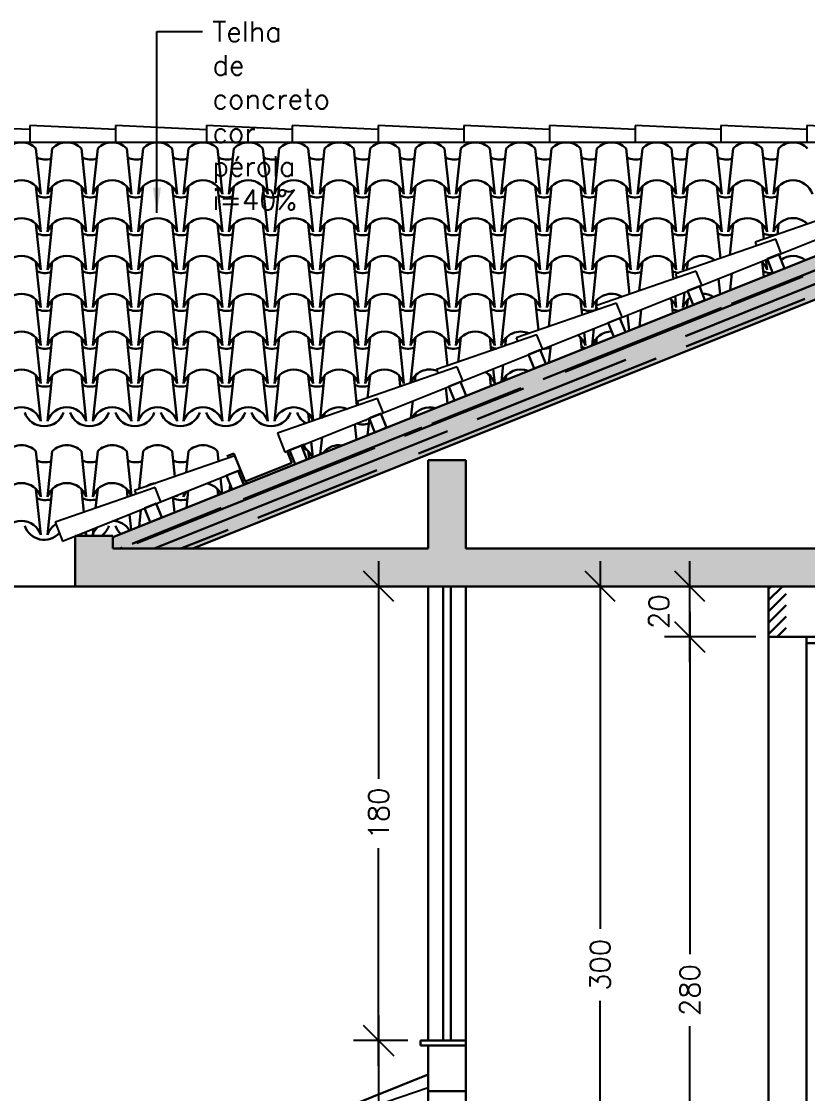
# Model space of a CAD drawing. Header units: millimetres. Extents: x -4228 to 27092, y -6721 to 984.
# Drawn here: x 6001.1 to 6312.9, y -6163 to -5738 of the extents above; entities that cross this region are included whole.
import ezdxf

# ---------------------------------------------------------------- set-up
doc = ezdxf.new("R2010")
doc.units = ezdxf.units.MM
doc.header["$LTSCALE"] = 50
doc.layers.get('0').update_dxf_attribs({"lineweight": 0})
for name, color, linetype in [('cobertura', 2, 'Continuous'), ('cota', 1, 'Continuous'), ('esquadrias', 3, 'Continuous'), ('estruturamatalica', 2, 'Continuous'), ('HACHURA', 2, 'Continuous'), ('hatch', 2, 'Continuous'), ('madeiramento', 2, 'Continuous'), ('PAREDES', 6, 'Continuous'), ('PAREDES3', 2, 'Continuous'), ('peitoril', 7, 'Continuous'), ('PENA24', 24, 'Continuous'), ('PENA_01', 3, 'Continuous'), ('QLEADER', 7, 'Continuous'), ('telhas', 3, 'Continuous')]:
    doc.layers.add(name, color=color, linetype=linetype)
doc.layers.add('MOBILIÁRIO', color=3, linetype='Continuous', lineweight=13)
doc.styles.add('ROMANS', font='romans.shx')
doc.dimstyles.new('1_50', dxfattribs={"dimscale": 0, "dimtxt": 8, "dimasz": 12, "dimexe": 10, "dimexo": 5, "dimgap": 4, "dimtad": 0, "dimdec": 0, "dimzin": 1, "dimdsep": 46, "dimtxsty": 'ROMANS', "dimblk": 'OBLIQUE', "dimcen": 10, "dimdle": 10, "dimclrd": 1, "dimclre": 1, "dimclrt": 7, "dimaunit": 1, "dimadec": 0, "dimazin": 0, "dimtm": 1e-09, "dimtfac": 1, "dimtdec": 0, "dimtmove": 2, "dimatfit": 3, "dimldrblk": 'OBLIQUE', "dimfxl": 1, "dimtolj": 1, "dimtzin": 0, "dimarcsym": 0})
doc.dimstyles.new('LEADER_50', dxfattribs={"dimscale": 0, "dimtxt": 8, "dimasz": 10, "dimexe": 10, "dimexo": 5, "dimgap": 4, "dimtad": 0, "dimdec": 0, "dimzin": 1, "dimdsep": 46, "dimtxsty": 'ROMANS', "dimcen": 10, "dimdle": 10, "dimclrd": 9, "dimclre": 9, "dimclrt": 7, "dimaunit": 1, "dimadec": 0, "dimazin": 0, "dimtm": 1e-09, "dimtfac": 1, "dimtdec": 0, "dimtmove": 2, "dimatfit": 3, "dimfxl": 1, "dimtolj": 1, "dimtzin": 0, "dimarcsym": 0})

# ---------------------------------------------------------------- blocks, each defined once
blk = doc.blocks.new('_OBLIQUE')
at = {"color": 0, "linetype": 'ByBlock'}
blk.add_line((-0.5, -0.5), (0.5, 0.5), dxfattribs=at)
blk = doc.blocks.new('*D8')
at = {"layer": 'cota', "color": 1, "linetype": 'Continuous', "lineweight": -2}
for p, q in [((6142.8, -6131.96), (6142.8, -6210.75)), ((6154.44, -6141.96), (6132.8, -6141.96)), ((6142.8, -6316.96), (6142.8, -6238.18)), ((6157.44, -6306.96), (6132.8, -6306.96))]:
    blk.add_line(p, q, dxfattribs=at)
at = {"layer": 'Defpoints', "color": 0, "linetype": 'Continuous', "lineweight": 30}
for p in [(6159.44, -6141.96), (6142.8, -6306.96), (6162.44, -6306.96)]:
    blk.add_point(p, dxfattribs=at)
at = {"layer": 'cota', "color": 1, "linetype": 'Continuous', "lineweight": -2, "xscale": 12, "yscale": 12, "zscale": 12}
for p, rotation in [((6142.8, -6141.96), 90), ((6142.8, -6306.96), 270)]:
    blk.add_blockref('_OBLIQUE', p, dxfattribs=dict(at, rotation=rotation))
at = {"layer": 'cota', "color": 7, "linetype": 'Continuous', "lineweight": 30, "insert": (6142.8, -6224.46), "char_height": 8, "attachment_point": 5, "rotation": 90, "style": 'ROMANS'}
blk.add_mtext('\\A1;165', dxfattribs=at)
blk = doc.blocks.new('*D9')
at = {"layer": 'cota', "color": 1, "linetype": 'Continuous', "lineweight": -2}
for p, q in [((6142.8, -5951.96), (6142.8, -6038.25)), ((6157.44, -5961.96), (6132.8, -5961.96)), ((6142.8, -6151.96), (6142.8, -6065.68)), ((6154.44, -6141.96), (6132.8, -6141.96))]:
    blk.add_line(p, q, dxfattribs=at)
at = {"layer": 'Defpoints', "color": 0, "linetype": 'Continuous', "lineweight": 30}
for p in [(6142.8, -5961.96), (6162.44, -5961.96), (6159.44, -6141.96)]:
    blk.add_point(p, dxfattribs=at)
at = {"layer": 'cota', "color": 1, "linetype": 'Continuous', "lineweight": -2, "xscale": 12, "yscale": 12, "zscale": 12}
for p, rotation in [((6142.8, -5961.96), 90), ((6142.8, -6141.96), 270)]:
    blk.add_blockref('_OBLIQUE', p, dxfattribs=dict(at, rotation=rotation))
at = {"layer": 'cota', "color": 7, "linetype": 'Continuous', "lineweight": 30, "insert": (6142.8, -6051.96), "char_height": 8, "attachment_point": 5, "rotation": 90, "style": 'ROMANS'}
blk.add_mtext('\\A1;180', dxfattribs=at)
blk = doc.blocks.new('*D11')
at = {"layer": 'cota', "color": 1, "linetype": 'Continuous', "lineweight": -2}
for p, q in [((6266.22, -5971.96), (6266.22, -6107.68)), ((6292.44, -5981.96), (6256.22, -5981.96)), ((6266.22, -6271.96), (6266.22, -6136.25)), ((6292.44, -6261.96), (6256.22, -6261.96))]:
    blk.add_line(p, q, dxfattribs=at)
at = {"layer": 'Defpoints', "color": 0, "linetype": 'Continuous', "lineweight": 30}
for p in [(6297.44, -5981.96), (6266.22, -6261.96), (6297.44, -6261.96)]:
    blk.add_point(p, dxfattribs=at)
at = {"layer": 'cota', "color": 1, "linetype": 'Continuous', "lineweight": -2, "xscale": 12, "yscale": 12, "zscale": 12}
for p, rotation in [((6266.22, -5981.96), 90), ((6266.22, -6261.96), 270)]:
    blk.add_blockref('_OBLIQUE', p, dxfattribs=dict(at, rotation=rotation))
at = {"layer": 'cota', "color": 7, "linetype": 'Continuous', "lineweight": 30, "insert": (6266.22, -6121.96), "char_height": 8, "attachment_point": 5, "rotation": 90, "style": 'ROMANS'}
blk.add_mtext('\\A1;280', dxfattribs=at)
blk = doc.blocks.new('*D12')
at = {"layer": 'cota', "color": 1, "linetype": 'Continuous', "lineweight": -2}
for p, q in [((6266.22, -5991.96), (6266.22, -5951.96)), ((6287.44, -5961.96), (6256.22, -5961.96)), ((6287.44, -5981.96), (6256.22, -5981.96))]:
    blk.add_line(p, q, dxfattribs=at)
at = {"layer": 'Defpoints', "color": 0, "linetype": 'Continuous', "lineweight": 30}
for p in [(6266.22, -5961.96), (6292.44, -5961.96), (6292.44, -5981.96)]:
    blk.add_point(p, dxfattribs=at)
at = {"layer": 'cota', "color": 1, "linetype": 'Continuous', "lineweight": -2, "xscale": 12, "yscale": 12, "zscale": 12}
for p, rotation in [((6266.22, -5961.96), 90), ((6266.22, -5981.96), 270)]:
    blk.add_blockref('_OBLIQUE', p, dxfattribs=dict(at, rotation=rotation))
at = {"layer": 'cota', "color": 7, "linetype": 'Continuous', "lineweight": 30, "insert": (6253.95, -5971.96), "char_height": 8, "attachment_point": 5, "rotation": 90, "style": 'ROMANS'}
blk.add_mtext('\\A1;20', dxfattribs=at)
blk = doc.blocks.new('*D13')
at = {"layer": 'cota', "color": 1, "linetype": 'Continuous', "lineweight": -2}
for p, q in [((6230.65, -5951.96), (6230.65, -6097.68)), ((6234.04, -5961.96), (6220.65, -5961.96)), ((6230.65, -6271.96), (6230.65, -6126.25)), ((6234.04, -6261.96), (6220.65, -6261.96))]:
    blk.add_line(p, q, dxfattribs=at)
at = {"layer": 'Defpoints', "color": 0, "linetype": 'Continuous', "lineweight": 30}
for p in [(6239.04, -5961.96), (6230.65, -6261.96), (6239.04, -6261.96)]:
    blk.add_point(p, dxfattribs=at)
at = {"layer": 'cota', "color": 1, "linetype": 'Continuous', "lineweight": -2, "xscale": 12, "yscale": 12, "zscale": 12}
for p, rotation in [((6230.65, -5961.96), 90), ((6230.65, -6261.96), 270)]:
    blk.add_blockref('_OBLIQUE', p, dxfattribs=dict(at, rotation=rotation))
at = {"layer": 'cota', "color": 7, "linetype": 'Continuous', "lineweight": 30, "insert": (6230.65, -6111.96), "char_height": 8, "attachment_point": 5, "rotation": 90, "style": 'ROMANS'}
blk.add_mtext('\\A1;300', dxfattribs=at)

msp = doc.modelspace()

# ---------------------------------------------------------------- hatches: boundary and pattern name
at = {"layer": 'HACHURA', "linetype": 'Continuous', "lineweight": 30}
h = msp.add_hatch(dxfattribs=at)
h.set_pattern_fill('AR-CONC', color=256, scale=0.2, style=0)
h.set_pattern_definition([(50, (5738.18, -492.775), (36.43693, -3.18782), [3.81, -41.91]), (355, (5738.18, -492.775), (-7.04857, 38.21133), [3.048, -33.528]), (100.451, (5741.217, -493.04), (29.3885, 35.02334), [3.238, -35.618]), (46.1842, (5738.18, -482.615), (54.2158, -8.40847), [5.715, -62.865]), (96.6356, (5742.7, -483.316), (47.48085, 49.4851), [4.857, -53.427]), (351.184, (5738.18, -482.615), (47.4809, 49.485), [4.572, -50.292]), (21, (5743.26, -485.155), (30.32298, -20.4531), [3.81, -41.91]), (326, (5743.26, -485.155), (12.3604, 36.8376), [3.048, -33.528]), (71.4514, (5745.787, -486.86), (42.6833, 16.38457), [3.238, -35.618]), (37.5, (5738.18, -492.775), (0.61772, 16.911008), [0, -33.1216, 0, -34.036, 0, -33.655]), (7.5, (5738.18, -492.775), (13.36393, 20.036115), [0, -19.4056, 0, -32.3596, 0, -12.827]), (327.5, (5726.852, -492.775), (27.11812, -1.14575), [0, -12.7, 0, -39.624, 0, -52.578]), (317.5, (5721.772, -492.775), (29.62584, 5.0853), [0, -16.51, 0, -26.3144, 0, -37.338])])
h.paths.add_polyline_path([(6917.44, -5961.96), (6917.44, -5941.96), (6902.44, -5941.96), (6902.44, -5946.96), (6297.44, -5946.96), (6177.44, -5946.96), (6177.44, -5911.96), (6162.44, -5911.96), (6162.44, -5946.96), (6037.44, -5946.96), (6037.44, -5941.96), (6022.44, -5941.96), (6022.44, -5961.96), (6512.44, -5961.96), (6512.44, -5991.96), (6527.44, -5991.96), (6527.44, -5961.96), (6842.44, -5961.96), (6842.44, -5991.96), (6857.44, -5991.96), (6857.44, -5961.96)])
at = {"layer": 'hatch', "linetype": 'Continuous', "lineweight": 30}
h = msp.add_hatch(dxfattribs=at)
h.set_pattern_fill('AR-SAND', color=256, scale=0.3, style=0)
h.set_pattern_definition([(37.5, (2415.487, -6269.661), (-0.48001, 14.682397), [0, -11.5824, 0, -12.954, 0, -12.3825]), (7.5, (2415.487, -6269.661), (13.4857, 21.50475), [0, -6.2484, 0, -10.4394, 0, -4.0005]), (327.5, (2406.115, -6269.661), (23.72977, 0.043116), [0, -3.81, 0, -13.716, 0, -17.907]), (317.5, (2406.115, -6269.661), (22.90669, 6.68788), [0, -1.905, 0, -8.9916, 0, -10.287])])
h.paths.add_polyline_path([(6469.94, -5769.42), (6469.94, -5786.66), (6870.71, -5946.96), (6902.44, -5946.96), (6902.44, -5942.42)])
h.paths.add_polyline_path([(6469.94, -5786.66), (6469.94, -5769.42), (6037.44, -5942.42), (6037.44, -5946.96), (6069.18, -5946.96)])
h = msp.add_hatch(dxfattribs=at)
h.set_pattern_fill('AR-RROOF', color=3, scale=0.5, style=0)
h.set_pattern_definition([(201.8014, (2309.487, -4339.716), (-21.224977, -22.16831), [190.5, -25.4, 63.5, -12.7]), (201.8014, (2296.163, -4351.885), (18.064814, -10.96624), [38.1, -4.191, 76.2, -9.525]), (201.8014, (2307.601, -4352.0975), (-58.156437, -32.427048), [101.6, -17.78, 50.8, -12.7])])
h.paths.add_polyline_path([(6469.94, -5786.66), (6469.94, -5769.42), (6037.44, -5942.42), (6037.44, -5946.96), (6069.18, -5946.96)])
at = {"layer": 'PENA_01', "linetype": 'Continuous', "lineweight": 30}
h = msp.add_hatch(dxfattribs=at)
h.set_pattern_fill('ANSI31', color=256, style=0)
h.set_pattern_definition([(45, (6392.8634, -6491.6718), (-2.245064, 2.245064), [])])
h.paths.add_polyline_path([(6304.44, -5961.96), (6297.44, -5961.96), (6297.44, -5981.96), (6304.44, -5981.96)])

# ---------------------------------------------------------------- linework, layer by layer
at = {"layer": 'cobertura', "color": 3, "linetype": 'Continuous', "lineweight": 30}
msp.add_line((6022.44, -5961.96), (5512.44, -5961.96), dxfattribs=at)
at = {"layer": 'esquadrias', "linetype": 'Continuous', "lineweight": 30}
for p, q in [((6162.44, -5961.96), (6162.44, -6141.96)), ((6177.44, -5961.96), (6177.44, -6141.96))]:
    msp.add_line(p, q, dxfattribs=at)
at = {"layer": 'esquadrias', "color": 2, "linetype": 'Continuous', "lineweight": 30}
for p, q in [((6168.44, -5961.96), (6168.44, -6141.96)), ((6171.44, -5961.96), (6171.44, -6141.96))]:
    msp.add_line(p, q, dxfattribs=at)
at = {"layer": 'estruturamatalica', "color": 4, "linetype": 'Continuous', "lineweight": 30}
for p, q in [((6106.58, -5908.31), (6113.08, -5905.71)), ((6113.08, -5905.71), (6113.82, -5907.56)), ((6085.41, -5909.24), (6082.62, -5910.35)), ((6085.41, -5909.24), (6089.86, -5920.38)), ((6106.58, -5908.31), (6108.43, -5912.95)), ((6108.43, -5912.95), (6089.86, -5920.38))]:
    msp.add_line(p, q, dxfattribs=at)
at = {"layer": 'madeiramento', "linetype": 'Continuous', "lineweight": 30}
for p, q in [((6469.94, -5769.42), (6037.44, -5942.42)), ((6469.94, -5786.66), (6069.18, -5946.96))]:
    msp.add_line(p, q, dxfattribs=at)
at = {"layer": 'madeiramento', "color": 2, "linetype": 'Continuous', "lineweight": 30}
for points in [[(6299.14, -5837.74), (6303.78, -5835.89), (6301.56, -5830.32), (6296.91, -5832.17)], [(6267.57, -5850.37), (6272.22, -5848.51), (6269.99, -5842.94), (6265.35, -5844.8)], [(6236.01, -5863), (6240.65, -5861.14), (6238.42, -5855.57), (6233.78, -5857.43)], [(6204.44, -5875.63), (6209.08, -5873.77), (6206.85, -5868.2), (6202.21, -5870.05)], [(6172.87, -5888.25), (6177.51, -5886.4), (6175.28, -5880.82), (6170.64, -5882.68)], [(6141.3, -5900.88), (6145.94, -5899.02), (6143.71, -5893.45), (6139.07, -5895.31)], [(6109.73, -5913.51), (6114.37, -5911.65), (6112.15, -5906.08), (6107.5, -5907.94)], [(6084.66, -5923.53), (6089.31, -5921.68), (6087.08, -5916.11), (6082.44, -5917.96)], [(6052.17, -5936.53), (6056.81, -5934.68), (6054.58, -5929.11), (6049.94, -5930.96)]]:
    msp.add_lwpolyline(points, close=True, dxfattribs=at)
at = {"layer": 'MOBILIÁRIO', "color": 2, "linetype": 'Continuous', "lineweight": 30}
for p, q in [((6312.44, -5981.96), (6372.44, -5981.96)), ((6372.44, -5984.46), (6312.44, -5984.46))]:
    msp.add_line(p, q, dxfattribs=at)
at = {"layer": 'PAREDES', "linetype": 'Continuous', "lineweight": 30}
for p, q in [((6162.44, -5911.96), (6177.44, -5911.96)), ((6162.44, -5946.96), (6162.44, -5911.96)), ((6177.44, -5946.96), (6177.44, -5911.96)), ((6022.44, -5961.96), (6022.44, -5941.96)), ((6022.44, -5941.96), (6037.44, -5941.96)), ((6037.44, -5946.96), (6037.44, -5941.96)), ((6037.44, -5946.96), (6162.44, -5946.96)), ((6177.44, -5946.96), (6297.44, -5946.96)), ((6297.44, -5946.96), (6902.44, -5946.96)), ((6022.44, -5961.96), (6512.44, -5961.96)), ((6297.44, -6261.96), (6297.44, -5981.96)), ((6297.44, -5981.96), (6312.44, -5981.96)), ((6312.44, -6261.96), (6312.44, -5981.96)), ((6162.44, -6306.96), (6162.44, -6143.96)), ((6162.44, -6143.96), (6177.44, -6143.96)), ((6177.44, -6261.96), (6177.44, -6143.96)), ((6162.44, -6161.96), (6177.44, -6161.96))]:
    msp.add_line(p, q, dxfattribs=at)
at = {"layer": 'PAREDES3', "color": 2, "linetype": 'Continuous', "lineweight": 30}
msp.add_line((6297.44, -5981.96), (6297.44, -5961.96), dxfattribs=at)
at = {"layer": 'PAREDES3', "color": 3, "linetype": 'Continuous', "lineweight": 30}
msp.add_line((6162.44, -6155.44), (5827.39, -6289.46), dxfattribs=at)
at = {"layer": 'peitoril', "color": 2, "linetype": 'Continuous', "lineweight": 30}
for p, q in [((6159.44, -6141.96), (6177.44, -6141.96)), ((6159.44, -6143.96), (6159.44, -6141.96)), ((6159.44, -6143.96), (6162.44, -6143.96)), ((6177.44, -6143.96), (6177.44, -6141.96))]:
    msp.add_line(p, q, dxfattribs=at)
at = {"layer": 'PENA24', "color": 3, "lineweight": 30}
for p, q in [((6006.9, -5788.35), (6008.84, -5806.46)), ((6013.38, -5788.35), (6011.44, -5806.46)), ((6024.9, -5788.35), (6026.84, -5806.46)), ((6031.38, -5788.35), (6029.44, -5806.46)), ((6042.9, -5788.35), (6044.84, -5806.46)), ((6049.38, -5788.35), (6047.44, -5806.46)), ((6060.9, -5788.35), (6062.84, -5806.46)), ((6067.38, -5788.35), (6065.44, -5806.46)), ((6078.9, -5788.35), (6080.84, -5806.46)), ((6085.38, -5788.35), (6083.44, -5806.46)), ((6096.9, -5788.35), (6098.84, -5806.46)), ((6103.38, -5788.35), (6101.44, -5806.46)), ((6114.9, -5788.35), (6116.84, -5806.46)), ((6121.38, -5788.35), (6119.44, -5806.46)), ((6132.9, -5788.35), (6134.84, -5806.46)), ((6139.38, -5788.35), (6137.44, -5806.46)), ((6150.9, -5788.35), (6152.84, -5806.46)), ((6157.38, -5788.35), (6155.44, -5806.46)), ((6168.9, -5788.35), (6170.84, -5806.46)), ((6175.38, -5788.35), (6173.44, -5806.46)), ((6186.9, -5788.35), (6188.84, -5806.46)), ((6193.38, -5788.35), (6191.44, -5806.46)), ((6204.9, -5788.35), (6206.84, -5806.46)), ((6211.38, -5788.35), (6209.44, -5806.46)), ((6222.9, -5788.35), (6224.84, -5806.46)), ((6229.38, -5788.35), (6227.44, -5806.46)), ((6240.9, -5788.35), (6242.84, -5806.46)), ((6247.38, -5788.35), (6245.44, -5806.46)), ((6258.9, -5788.35), (6260.84, -5806.46)), ((6265.38, -5788.35), (6263.44, -5806.46)), ((6276.9, -5788.35), (6278.84, -5806.46)), ((6283.38, -5788.35), (6281.44, -5806.46)), ((6294.9, -5788.35), (6296.84, -5806.46)), ((6301.38, -5788.35), (6299.44, -5806.46)), ((6006.9, -5803.35), (6008.84, -5821.46)), ((6013.38, -5803.35), (6011.44, -5821.46)), ((6024.9, -5803.35), (6026.84, -5821.46)), ((6031.38, -5803.35), (6029.44, -5821.46)), ((6042.9, -5803.35), (6044.84, -5821.46)), ((6049.38, -5803.35), (6047.44, -5821.46)), ((6060.9, -5803.35), (6062.84, -5821.46)), ((6067.38, -5803.35), (6065.44, -5821.46)), ((6078.9, -5803.35), (6080.84, -5821.46)), ((6085.38, -5803.35), (6083.44, -5821.46)), ((6096.9, -5803.35), (6098.84, -5821.46)), ((6103.38, -5803.35), (6101.44, -5821.46)), ((6114.9, -5803.35), (6116.84, -5821.46)), ((6121.38, -5803.35), (6119.44, -5821.46)), ((6132.9, -5803.35), (6134.84, -5821.46)), ((6139.38, -5803.35), (6137.44, -5821.46)), ((6150.9, -5803.35), (6152.84, -5821.46)), ((6157.38, -5803.35), (6155.44, -5821.46)), ((6168.9, -5803.35), (6170.84, -5821.46)), ((6175.38, -5803.35), (6173.44, -5821.46)), ((6186.9, -5803.35), (6188.84, -5821.46)), ((6193.38, -5803.35), (6191.44, -5821.46)), ((6204.9, -5803.35), (6206.84, -5821.46)), ((6211.38, -5803.35), (6209.44, -5821.46)), ((6222.9, -5803.35), (6224.84, -5821.46)), ((6229.38, -5803.35), (6227.44, -5821.46)), ((6240.9, -5803.35), (6242.84, -5821.46)), ((6247.38, -5803.35), (6245.44, -5821.46)), ((6258.9, -5803.35), (6260.84, -5821.46)), ((6265.38, -5803.35), (6263.44, -5821.46)), ((6276.9, -5803.35), (6278.84, -5821.46)), ((6283.38, -5803.35), (6281.44, -5821.46)), ((6294.9, -5803.35), (6296.84, -5821.46)), ((6301.38, -5803.35), (6299.44, -5821.46)), ((6006.9, -5818.35), (6008.84, -5836.46)), ((6013.38, -5818.35), (6011.44, -5836.46)), ((6024.9, -5818.35), (6026.84, -5836.46)), ((6031.38, -5818.35), (6029.44, -5836.46)), ((6042.9, -5818.35), (6044.84, -5836.46)), ((6049.38, -5818.35), (6047.44, -5836.46)), ((6060.9, -5818.35), (6062.84, -5836.46)), ((6067.38, -5818.35), (6065.44, -5836.46)), ((6078.9, -5818.35), (6080.84, -5836.46)), ((6085.38, -5818.35), (6083.44, -5836.46)), ((6096.9, -5818.35), (6098.84, -5836.46)), ((6103.38, -5818.35), (6101.44, -5836.46)), ((6114.9, -5818.35), (6116.84, -5836.46)), ((6121.38, -5818.35), (6119.44, -5836.46)), ((6132.9, -5818.35), (6134.84, -5836.46)), ((6139.38, -5818.35), (6137.44, -5836.46)), ((6150.9, -5818.35), (6152.84, -5836.46)), ((6157.38, -5818.35), (6155.44, -5836.46)), ((6168.9, -5818.35), (6170.84, -5836.46)), ((6175.38, -5818.35), (6173.44, -5836.46)), ((6186.9, -5818.35), (6188.84, -5836.46)), ((6193.38, -5818.35), (6191.44, -5836.46)), ((6204.9, -5818.35), (6206.84, -5836.46)), ((6211.38, -5818.35), (6209.44, -5836.46)), ((6222.9, -5818.35), (6224.84, -5836.46)), ((6229.38, -5818.35), (6227.44, -5836.46)), ((6240.9, -5818.35), (6242.84, -5836.46)), ((6247.38, -5818.35), (6245.44, -5836.46)), ((6258.9, -5818.35), (6260.84, -5836.46)), ((6265.38, -5818.35), (6263.44, -5836.46)), ((6276.9, -5818.35), (6278.36, -5831.95)), ((6283.38, -5818.35), (6282.06, -5830.66)), ((6294.9, -5818.35), (6295.54, -5824.29)), ((6301.38, -5818.35), (6300.94, -5822.42)), ((6006.9, -5833.35), (6008.84, -5851.46)), ((6013.38, -5833.35), (6011.44, -5851.46)), ((6024.9, -5833.35), (6026.84, -5851.46)), ((6031.38, -5833.35), (6029.44, -5851.46)), ((6042.9, -5833.35), (6044.84, -5851.46)), ((6049.38, -5833.35), (6047.44, -5851.46)), ((6060.9, -5833.35), (6062.84, -5851.46)), ((6067.38, -5833.35), (6065.44, -5851.46)), ((6078.9, -5833.35), (6080.84, -5851.46)), ((6085.38, -5833.35), (6083.44, -5851.46)), ((6096.9, -5833.35), (6098.84, -5851.46)), ((6103.38, -5833.35), (6101.44, -5851.46)), ((6114.9, -5833.35), (6116.84, -5851.46)), ((6121.38, -5833.35), (6119.44, -5851.46)), ((6132.9, -5833.35), (6134.84, -5851.46)), ((6139.38, -5833.35), (6137.44, -5851.46)), ((6150.9, -5833.35), (6152.84, -5851.46)), ((6157.38, -5833.35), (6155.44, -5851.46)), ((6168.9, -5833.35), (6170.84, -5851.46)), ((6175.38, -5833.35), (6173.44, -5851.46)), ((6186.9, -5833.35), (6188.84, -5851.46)), ((6193.38, -5833.35), (6191.44, -5851.46)), ((6204.9, -5833.35), (6206.84, -5851.46)), ((6211.38, -5833.35), (6209.44, -5851.46)), ((6222.9, -5833.35), (6224.84, -5851.46)), ((6229.38, -5833.35), (6227.44, -5851.46)), ((6240.9, -5833.35), (6242.27, -5846.13)), ((6247.38, -5833.35), (6246.16, -5844.79)), ((6258.9, -5833.35), (6259.58, -5839.69)), ((6265.38, -5833.35), (6265.04, -5836.55)), ((6294.9, -5833.35), (6295.53, -5839.19)), ((6296.4, -5832.38), (6296.84, -5836.46)), ((6282.91, -5837.78), (6282.18, -5844.53)), ((6277.6, -5839.9), (6278.27, -5846.09)), ((6260.34, -5846.8), (6260.84, -5851.46)), ((6264.1, -5845.3), (6263.44, -5851.46)), ((6006.9, -5848.35), (6008.84, -5866.46)), ((6013.38, -5848.35), (6011.44, -5866.46)), ((6024.9, -5848.35), (6026.84, -5866.46)), ((6031.38, -5848.35), (6029.44, -5866.46)), ((6042.9, -5848.35), (6044.84, -5866.46)), ((6049.38, -5848.35), (6047.44, -5866.46)), ((6060.9, -5848.35), (6062.84, -5866.46)), ((6067.38, -5848.35), (6065.44, -5866.46)), ((6078.9, -5848.35), (6080.84, -5866.46)), ((6085.38, -5848.35), (6083.44, -5866.46)), ((6096.9, -5848.35), (6098.84, -5866.46)), ((6103.38, -5848.35), (6101.44, -5866.46)), ((6114.9, -5848.35), (6116.84, -5866.46)), ((6121.38, -5848.35), (6119.44, -5866.46)), ((6132.9, -5848.35), (6134.84, -5866.46)), ((6139.38, -5848.35), (6137.44, -5866.46)), ((6150.9, -5848.35), (6152.84, -5866.46)), ((6157.38, -5848.35), (6155.44, -5866.46)), ((6168.9, -5848.35), (6170.84, -5866.46)), ((6175.38, -5848.35), (6173.44, -5866.46)), ((6186.9, -5848.35), (6188.84, -5866.46)), ((6193.38, -5848.35), (6191.44, -5866.46)), ((6204.9, -5848.35), (6206.19, -5860.32)), ((6211.38, -5848.35), (6210.25, -5858.92)), ((6222.9, -5848.35), (6223.54, -5854.32)), ((6229.09, -5851.09), (6228.94, -5852.46)), ((6229.38, -5848.35), (6229.13, -5850.68)), ((6258.9, -5848.35), (6259.47, -5853.61)), ((6265.38, -5848.35), (6265.06, -5851.38)), ((6241.54, -5854.32), (6242.21, -5860.52)), ((6246.97, -5852.15), (6246.25, -5858.9)), ((6228.17, -5859.67), (6227.44, -5866.46)), ((6006.9, -5863.35), (6008.84, -5881.46)), ((6013.38, -5863.35), (6011.44, -5881.46)), ((6024.9, -5863.35), (6026.84, -5881.46)), ((6031.38, -5863.35), (6029.44, -5881.46)), ((6042.9, -5863.35), (6044.84, -5881.46)), ((6049.38, -5863.35), (6047.44, -5881.46)), ((6060.9, -5863.35), (6062.84, -5881.46)), ((6067.38, -5863.35), (6065.44, -5881.46)), ((6078.9, -5863.35), (6080.84, -5881.46)), ((6085.38, -5863.35), (6083.44, -5881.46)), ((6096.9, -5863.35), (6098.84, -5881.46)), ((6103.38, -5863.35), (6101.44, -5881.46)), ((6114.9, -5863.35), (6116.84, -5881.46)), ((6121.38, -5863.35), (6119.44, -5881.46)), ((6132.9, -5863.35), (6134.84, -5881.46)), ((6139.38, -5863.35), (6137.44, -5881.46)), ((6150.9, -5863.35), (6152.84, -5881.46)), ((6157.38, -5863.35), (6155.46, -5881.29)), ((6168.9, -5863.35), (6170.1, -5874.51)), ((6175.38, -5863.35), (6174.34, -5873.05)), ((6186.9, -5863.35), (6187.46, -5868.51)), ((6193.38, -5863.35), (6193.03, -5866.58)), ((6222.9, -5863.35), (6223.41, -5868.04)), ((6224.28, -5861.23), (6224.84, -5866.46)), ((6229.38, -5863.35), (6229.12, -5865.75)), ((6211.04, -5866.52), (6210.32, -5873.27)), ((6188.22, -5875.65), (6188.84, -5881.46)), ((6192.24, -5874.04), (6191.51, -5880.79)), ((6006.9, -5878.35), (6008.84, -5896.46)), ((6013.38, -5878.35), (6011.44, -5896.46)), ((6024.9, -5878.35), (6026.84, -5896.46)), ((6031.38, -5878.35), (6029.44, -5896.46)), ((6042.9, -5878.35), (6044.84, -5896.46)), ((6049.38, -5878.35), (6047.44, -5896.46)), ((6060.9, -5878.35), (6062.84, -5896.46)), ((6067.38, -5878.35), (6065.44, -5896.46)), ((6078.9, -5878.35), (6080.84, -5896.46)), ((6085.38, -5878.35), (6083.44, -5896.46)), ((6096.9, -5878.35), (6098.84, -5896.46)), ((6103.38, -5878.35), (6101.44, -5896.46)), ((6114.9, -5878.35), (6116.78, -5895.91)), ((6121.38, -5878.35), (6119.55, -5895.41)), ((6132.9, -5878.35), (6134.19, -5890.35)), ((6139.38, -5878.35), (6138.44, -5887.17)), ((6150.9, -5878.35), (6151.37, -5882.7)), ((6157.38, -5878.35), (6157.13, -5880.71)), ((6186.9, -5878.35), (6187.34, -5882.46)), ((6193.38, -5878.35), (6193.19, -5880.12)), ((6169.42, -5883.17), (6170.08, -5889.37)), ((6156.3, -5888.42), (6155.58, -5895.17)), ((6114.9, -5893.35), (6115.28, -5896.89)), ((6114.9, -5893.35), (6115.28, -5896.89)), ((6121.38, -5893.35), (6121.22, -5894.84)), ((6157.38, -5893.35), (6157.26, -5894.5)), ((6133.36, -5897.59), (6134.02, -5903.79)), ((6137.5, -5895.94), (6137.44, -5896.46)), ((6139.17, -5895.27), (6138.45, -5902.02)), ((6152.82, -5896.27), (6152.84, -5896.46)), ((6116.1, -5904.5), (6116.76, -5910.7)), ((6116.1, -5904.5), (6116.76, -5910.7)), ((6120.37, -5902.79), (6119.65, -5909.54)), ((6006.9, -5908.35), (6008.84, -5926.46)), ((6013.38, -5908.35), (6011.44, -5926.46)), ((6024.9, -5908.35), (6026.84, -5926.46)), ((6031.38, -5908.35), (6029.44, -5926.46)), ((6042.9, -5908.35), (6044.8, -5926.05)), ((6049.38, -5908.35), (6047.78, -5923.3)), ((6060.9, -5908.35), (6061.98, -5918.39)), ((6067.38, -5908.35), (6066.47, -5916.84)), ((6078.9, -5908.35), (6079.34, -5912.39)), ((6114.9, -5908.35), (6115.22, -5911.31)), ((6114.9, -5908.35), (6115.22, -5911.31)), ((6080.04, -5918.92), (6080.7, -5925.12)), ((6006.9, -5923.35), (6008.84, -5941.46)), ((6013.38, -5923.35), (6011.44, -5941.46)), ((6024.9, -5923.35), (6025.89, -5932.58)), ((6031.38, -5923.35), (6030.56, -5930.97)), ((6042.9, -5923.35), (6043.25, -5926.58)), ((6078.9, -5923.35), (6079.16, -5925.74)), ((6083.95, -5921.74), (6083.71, -5923.91)), ((6061.24, -5926.44), (6061.9, -5932.64)), ((6062.77, -5925.83), (6062.84, -5926.46)), ((6065.63, -5924.69), (6065.44, -5926.46)), ((6067.31, -5924.01), (6066.59, -5930.77)), ((6048.5, -5931.54), (6047.78, -5938.29)), ((6043.97, -5933.35), (6044.64, -5939.55)), ((6026.71, -5940.25), (6026.84, -5941.46)), ((6029.7, -5939.06), (6029.44, -5941.46))]:
    msp.add_line(p, q, dxfattribs=at)
for centre, radius, start, end in [((6001.14, -5794.1), 8.14, 44.9328, 135.0672), ((6019.14, -5794.1), 8.14, 44.9328, 135.0672), ((6037.14, -5794.1), 8.14, 44.9328, 135.0672), ((6055.14, -5794.1), 8.14, 44.9328, 135.0672), ((6073.14, -5794.1), 8.14, 44.9328, 135.0672), ((6091.14, -5794.1), 8.14, 44.9328, 135.0672), ((6109.14, -5794.1), 8.14, 44.9328, 135.0672), ((6127.14, -5794.1), 8.14, 44.9328, 135.0672), ((6145.14, -5794.1), 8.14, 44.9328, 135.0672), ((6163.14, -5794.1), 8.14, 44.9328, 135.0672), ((6181.14, -5794.1), 8.14, 44.9328, 135.0672), ((6199.14, -5794.1), 8.14, 44.9328, 135.0672), ((6217.14, -5794.1), 8.14, 44.9328, 135.0672), ((6235.14, -5794.1), 8.14, 44.9328, 135.0672), ((6253.14, -5794.1), 8.14, 44.9328, 135.0672), ((6271.14, -5794.1), 8.14, 44.9328, 135.0672), ((6289.14, -5794.1), 8.14, 44.9328, 135.0672), ((6307.14, -5794.1), 8.14, 44.9328, 135.0672), ((6010.57, -5785.32), 7.44, 243.9234, 288.6886), ((6028.57, -5785.32), 7.44, 243.9234, 288.6886), ((6046.57, -5785.32), 7.44, 243.9234, 288.6886), ((6064.57, -5785.32), 7.44, 243.9234, 288.6886), ((6082.57, -5785.32), 7.44, 243.9234, 288.6886), ((6100.57, -5785.32), 7.44, 243.9234, 288.6886), ((6118.57, -5785.32), 7.44, 243.9234, 288.6886), ((6136.57, -5785.32), 7.44, 243.9234, 288.6886), ((6154.57, -5785.32), 7.44, 243.9234, 288.6886), ((6172.57, -5785.32), 7.44, 243.9234, 288.6886), ((6190.57, -5785.32), 7.44, 243.9234, 288.6886), ((6208.57, -5785.32), 7.44, 243.9234, 288.6886), ((6226.57, -5785.32), 7.44, 243.9234, 288.6886), ((6244.57, -5785.32), 7.44, 243.9234, 288.6886), ((6262.57, -5785.32), 7.44, 243.9234, 288.6886), ((6280.57, -5785.32), 7.44, 243.9234, 288.6886), ((6298.57, -5785.32), 7.44, 243.9234, 288.6886), ((6001.14, -5809.1), 8.14, 18.9246, 161.0754), ((6019.14, -5809.1), 8.14, 18.9246, 161.0754), ((6037.14, -5809.1), 8.14, 18.9246, 161.0754), ((6055.14, -5809.1), 8.14, 18.9246, 161.0754), ((6073.14, -5809.1), 8.14, 18.9246, 161.0754), ((6091.14, -5809.1), 8.14, 18.9246, 161.0754), ((6109.14, -5809.1), 8.14, 18.9246, 161.0754), ((6127.14, -5809.1), 8.14, 18.9246, 161.0754), ((6145.14, -5809.1), 8.14, 18.9246, 161.0754), ((6163.14, -5809.1), 8.14, 18.9246, 161.0754), ((6181.14, -5809.1), 8.14, 18.9246, 161.0754), ((6199.14, -5809.1), 8.14, 18.9246, 161.0754), ((6217.14, -5809.1), 8.14, 18.9246, 161.0754), ((6235.14, -5809.1), 8.14, 18.9246, 161.0754), ((6253.14, -5809.1), 8.14, 18.9246, 161.0754), ((6271.14, -5809.1), 8.14, 18.9246, 161.0754), ((6289.14, -5809.1), 8.14, 18.9246, 161.0754), ((6307.14, -5809.1), 8.14, 18.9246, 161.0754), ((6010.57, -5800.32), 7.44, 243.9234, 288.6886), ((6010.57, -5800.32), 7.44, 243.9234, 288.6886), ((6028.57, -5800.32), 7.44, 243.9234, 288.6886), ((6028.57, -5800.32), 7.44, 243.9234, 288.6886), ((6046.57, -5800.32), 7.44, 243.9234, 288.6886), ((6046.57, -5800.32), 7.44, 243.9234, 288.6886), ((6064.57, -5800.32), 7.44, 243.9234, 288.6886), ((6064.57, -5800.32), 7.44, 243.9234, 288.6886), ((6082.57, -5800.32), 7.44, 243.9234, 288.6886), ((6082.57, -5800.32), 7.44, 243.9234, 288.6886), ((6100.57, -5800.32), 7.44, 243.9234, 288.6886), ((6100.57, -5800.32), 7.44, 243.9234, 288.6886), ((6118.57, -5800.32), 7.44, 243.9234, 288.6886), ((6136.57, -5800.32), 7.44, 243.9234, 288.6886), ((6154.57, -5800.32), 7.44, 243.9234, 288.6886), ((6172.57, -5800.32), 7.44, 243.9234, 288.6886), ((6190.57, -5800.32), 7.44, 243.9234, 288.6886), ((6208.57, -5800.32), 7.44, 243.9234, 288.6886), ((6226.57, -5800.32), 7.44, 243.9234, 288.6886), ((6244.57, -5800.32), 7.44, 243.9234, 288.6886), ((6262.57, -5800.32), 7.44, 243.9234, 288.6886), ((6280.57, -5800.32), 7.44, 243.9234, 288.6886), ((6298.57, -5800.32), 7.44, 243.9234, 288.6886), ((6001.14, -5824.1), 8.14, 18.9246, 161.0754), ((6019.14, -5824.1), 8.14, 18.9246, 161.0754), ((6037.14, -5824.1), 8.14, 18.9246, 161.0754), ((6055.14, -5824.1), 8.14, 18.9246, 161.0754), ((6073.14, -5824.1), 8.14, 18.9246, 161.0754), ((6091.14, -5824.1), 8.14, 18.9246, 161.0754), ((6109.14, -5824.1), 8.14, 18.9246, 161.0754), ((6127.14, -5824.1), 8.14, 18.9246, 161.0754), ((6145.14, -5824.1), 8.14, 18.9246, 161.0754), ((6163.14, -5824.1), 8.14, 18.9246, 161.0754), ((6181.14, -5824.1), 8.14, 18.9246, 161.0754), ((6199.14, -5824.1), 8.14, 18.9246, 161.0754), ((6217.14, -5824.1), 8.14, 18.9246, 161.0754), ((6235.14, -5824.1), 8.14, 18.9246, 161.0754), ((6253.14, -5824.1), 8.14, 18.9246, 161.0754), ((6271.14, -5824.1), 8.14, 18.9246, 161.0754), ((6289.14, -5824.1), 8.14, 18.9246, 161.0754), ((6307.14, -5824.1), 8.14, 45.4046, 161.0754), ((6010.57, -5815.32), 7.44, 243.9234, 288.6886), ((6010.57, -5815.32), 7.44, 243.9234, 288.6886), ((6028.57, -5815.32), 7.44, 243.9234, 288.6886), ((6028.57, -5815.32), 7.44, 243.9234, 288.6886), ((6046.57, -5815.32), 7.44, 243.9234, 288.6886), ((6046.57, -5815.32), 7.44, 243.9234, 288.6886), ((6064.57, -5815.32), 7.44, 243.9234, 288.6886), ((6064.57, -5815.32), 7.44, 243.9234, 288.6886), ((6082.57, -5815.32), 7.44, 243.9234, 288.6886), ((6082.57, -5815.32), 7.44, 243.9234, 288.6886), ((6100.57, -5815.32), 7.44, 243.9234, 288.6886), ((6100.57, -5815.32), 7.44, 243.9234, 288.6886), ((6118.57, -5815.32), 7.44, 243.9234, 288.6886), ((6136.57, -5815.32), 7.44, 243.9234, 288.6886), ((6154.57, -5815.32), 7.44, 243.9234, 288.6886), ((6172.57, -5815.32), 7.44, 243.9234, 288.6886), ((6190.57, -5815.32), 7.44, 243.9234, 288.6886), ((6208.57, -5815.32), 7.44, 243.9234, 288.6886), ((6226.57, -5815.32), 7.44, 243.9234, 288.6886), ((6244.57, -5815.32), 7.44, 243.9234, 288.6886), ((6262.57, -5815.32), 7.44, 243.9234, 288.6886), ((6280.57, -5815.32), 7.44, 243.9234, 288.6886), ((6298.57, -5815.32), 7.44, 243.9234, 286.6169), ((6001.14, -5839.1), 8.14, 18.9246, 161.0754), ((6019.14, -5839.1), 8.14, 18.9246, 161.0754), ((6037.14, -5839.1), 8.14, 18.9246, 161.0754), ((6055.14, -5839.1), 8.14, 18.9246, 161.0754), ((6073.14, -5839.1), 8.14, 18.9246, 161.0754), ((6091.14, -5839.1), 8.14, 18.9246, 161.0754), ((6109.14, -5839.1), 8.14, 18.9246, 161.0754), ((6127.14, -5839.1), 8.14, 18.9246, 161.0754), ((6145.14, -5839.1), 8.14, 18.9246, 161.0754), ((6163.14, -5839.1), 8.14, 18.9246, 161.0754), ((6181.14, -5839.1), 8.14, 18.9246, 161.0754), ((6199.14, -5839.1), 8.14, 18.9246, 161.0754), ((6217.14, -5839.1), 8.14, 18.9246, 161.0754), ((6235.14, -5839.1), 8.14, 18.9246, 161.0754), ((6253.14, -5839.1), 8.14, 18.9246, 161.0754), ((6271.14, -5839.1), 8.14, 51.8327, 161.0754), ((6289.14, -5839.1), 8.14, 18.9246, 47.6327), ((6307.14, -5839.1), 8.14, 53.1255, 125.4714), ((6010.57, -5830.32), 7.44, 243.9234, 288.6886), ((6010.57, -5830.32), 7.44, 243.9234, 288.6886), ((6028.57, -5830.32), 7.44, 243.9234, 288.6886), ((6028.57, -5830.32), 7.44, 243.9234, 288.6886), ((6046.57, -5830.32), 7.44, 243.9234, 288.6886), ((6046.57, -5830.32), 7.44, 243.9234, 288.6886), ((6064.57, -5830.32), 7.44, 243.9234, 288.6886), ((6064.57, -5830.32), 7.44, 243.9234, 288.6886), ((6082.57, -5830.32), 7.44, 243.9234, 288.6886), ((6082.57, -5830.32), 7.44, 243.9234, 288.6886), ((6100.57, -5830.32), 7.44, 243.9234, 288.6886), ((6100.57, -5830.32), 7.44, 243.9234, 288.6886), ((6118.57, -5830.32), 7.44, 243.9234, 288.6886), ((6136.57, -5830.32), 7.44, 243.9234, 288.6886), ((6154.57, -5830.32), 7.44, 243.9234, 288.6886), ((6172.57, -5830.32), 7.44, 243.9234, 288.6886), ((6190.57, -5830.32), 7.44, 243.9234, 288.6886), ((6208.57, -5830.32), 7.44, 243.9234, 288.6886), ((6226.57, -5830.32), 7.44, 243.9234, 288.6886), ((6244.57, -5830.32), 7.44, 243.9234, 288.6886), ((6262.57, -5830.32), 7.44, 243.9234, 263.2376), ((6298.57, -5830.32), 7.44, 243.9234, 274.552), ((6001.14, -5854.1), 8.14, 18.9246, 161.0754), ((6019.14, -5854.1), 8.14, 18.9246, 161.0754), ((6037.14, -5854.1), 8.14, 18.9246, 161.0754), ((6055.14, -5854.1), 8.14, 18.9246, 161.0754), ((6073.14, -5854.1), 8.14, 18.9246, 161.0754), ((6091.14, -5854.1), 8.14, 18.9246, 161.0754), ((6109.14, -5854.1), 8.14, 18.9246, 161.0754), ((6127.14, -5854.1), 8.14, 18.9246, 161.0754), ((6145.14, -5854.1), 8.14, 18.9246, 161.0754), ((6163.14, -5854.1), 8.14, 18.9246, 161.0754), ((6181.14, -5854.1), 8.14, 18.9246, 161.0754), ((6199.14, -5854.1), 8.14, 18.9246, 161.0754), ((6217.14, -5854.1), 8.14, 18.9246, 161.0754), ((6235.14, -5854.1), 8.14, 58.7657, 161.0754), ((6271.14, -5854.1), 8.14, 57.8391, 89.6267), ((6253.14, -5854.1), 8.14, 18.9246, 52.0771), ((6271.14, -5854.1), 8.14, 125.5003, 161.0754), ((6010.57, -5845.32), 7.44, 243.9234, 288.6886), ((6010.57, -5845.32), 7.44, 243.9234, 288.6886), ((6028.57, -5845.32), 7.44, 243.9234, 288.6886), ((6028.57, -5845.32), 7.44, 243.9234, 288.6886), ((6046.57, -5845.32), 7.44, 243.9234, 288.6886), ((6046.57, -5845.32), 7.44, 243.9234, 288.6886), ((6064.57, -5845.32), 7.44, 243.9234, 288.6886), ((6064.57, -5845.32), 7.44, 243.9234, 288.6886), ((6082.57, -5845.32), 7.44, 243.9234, 288.6886), ((6082.57, -5845.32), 7.44, 243.9234, 288.6886), ((6100.57, -5845.32), 7.44, 243.9234, 288.6886), ((6100.57, -5845.32), 7.44, 243.9234, 288.6886), ((6118.57, -5845.32), 7.44, 243.9234, 288.6886), ((6136.57, -5845.32), 7.44, 243.9234, 288.6886), ((6154.57, -5845.32), 7.44, 243.9234, 288.6886), ((6172.57, -5845.32), 7.44, 243.9234, 288.6886), ((6190.57, -5845.32), 7.44, 243.9234, 288.6886), ((6208.57, -5845.32), 7.44, 243.9234, 288.6886), ((6226.57, -5845.32), 7.44, 243.9234, 288.6886), ((6262.57, -5845.32), 7.44, 243.9234, 263.4613), ((6001.14, -5869.1), 8.14, 18.9246, 161.0754), ((6019.14, -5869.1), 8.14, 18.9246, 161.0754), ((6037.14, -5869.1), 8.14, 18.9246, 161.0754), ((6055.14, -5869.1), 8.14, 18.9246, 161.0754), ((6073.14, -5869.1), 8.14, 18.9246, 161.0754), ((6091.14, -5869.1), 8.14, 18.9246, 161.0754), ((6109.14, -5869.1), 8.14, 18.9246, 161.0754), ((6127.14, -5869.1), 8.14, 18.9246, 161.0754), ((6145.14, -5869.1), 8.14, 18.9246, 161.0754), ((6163.14, -5869.1), 8.14, 18.9246, 161.0754), ((6181.14, -5869.1), 8.14, 18.9246, 161.0754), ((6199.14, -5869.1), 8.14, 66.4834, 161.0754), ((6217.14, -5869.1), 8.14, 18.9246, 56.733), ((6235.14, -5869.1), 8.14, 89.6569, 161.0754), ((6010.57, -5860.32), 7.44, 243.9234, 288.6886), ((6010.57, -5860.32), 7.44, 243.9234, 288.6886), ((6028.57, -5860.32), 7.44, 243.9234, 288.6886), ((6028.57, -5860.32), 7.44, 243.9234, 288.6886), ((6046.57, -5860.32), 7.44, 243.9234, 288.6886), ((6046.57, -5860.32), 7.44, 243.9234, 288.6886), ((6064.57, -5860.32), 7.44, 243.9234, 288.6886), ((6064.57, -5860.32), 7.44, 243.9234, 288.6886), ((6082.57, -5860.32), 7.44, 243.9234, 288.6886), ((6082.57, -5860.32), 7.44, 243.9234, 288.6886), ((6100.57, -5860.32), 7.44, 243.9234, 288.6886), ((6100.57, -5860.32), 7.44, 243.9234, 288.6886), ((6118.57, -5860.32), 7.44, 243.9234, 288.6886), ((6136.57, -5860.32), 7.44, 243.9234, 288.6886), ((6154.57, -5860.32), 7.44, 243.9234, 288.6886), ((6172.57, -5860.32), 7.44, 243.9234, 288.6886), ((6190.57, -5860.32), 7.44, 243.9234, 263.7554), ((6208.57, -5860.32), 7.44, 265.6124, 288.6886), ((6226.57, -5860.32), 7.44, 243.9234, 255.4376), ((6001.14, -5884.1), 8.14, 18.9246, 161.0754), ((6019.14, -5884.1), 8.14, 18.9246, 161.0754), ((6037.14, -5884.1), 8.14, 18.9246, 161.0754), ((6055.14, -5884.1), 8.14, 18.9246, 161.0754), ((6073.14, -5884.1), 8.14, 18.9246, 161.0754), ((6091.14, -5884.1), 8.14, 18.9246, 161.0754), ((6109.14, -5884.1), 8.14, 18.9246, 161.0754), ((6127.14, -5884.1), 8.14, 18.9246, 161.0754), ((6145.14, -5884.1), 8.14, 18.9246, 161.0754), ((6163.14, -5884.1), 8.14, 69.3949, 159.6496), ((6181.14, -5884.1), 8.14, 18.9246, 61.6706), ((6199.14, -5884.1), 8.14, 68.2863, 155.3165), ((6010.57, -5875.32), 7.44, 243.9234, 288.6886), ((6010.57, -5875.32), 7.44, 243.9234, 288.6886), ((6028.57, -5875.32), 7.44, 243.9234, 288.6886), ((6028.57, -5875.32), 7.44, 243.9234, 288.6886), ((6046.57, -5875.32), 7.44, 243.9234, 288.6886), ((6046.57, -5875.32), 7.44, 243.9234, 288.6886), ((6064.57, -5875.32), 7.44, 243.9234, 288.6886), ((6064.57, -5875.32), 7.44, 243.9234, 288.6886), ((6082.57, -5875.32), 7.44, 243.9234, 288.6886), ((6082.57, -5875.32), 7.44, 243.9234, 288.6886), ((6100.57, -5875.32), 7.44, 243.9234, 288.6886), ((6100.57, -5875.32), 7.44, 243.9234, 288.6886), ((6118.57, -5875.32), 7.44, 243.9234, 288.6886), ((6136.57, -5875.32), 7.44, 243.9234, 288.6886), ((6154.57, -5875.32), 7.44, 243.9234, 246.7125), ((6190.57, -5875.32), 7.44, 243.9234, 248.7206), ((6001.14, -5899.1), 8.14, 18.9246, 161.0754), ((6010.14, -5890.32), 8.14, 198.9246, 341.0754), ((6019.14, -5899.1), 8.14, 18.9246, 161.0754), ((6028.14, -5890.32), 8.14, 198.9246, 341.0754), ((6037.14, -5899.1), 8.14, 18.9246, 161.0754), ((6046.14, -5890.32), 8.14, 198.9246, 341.0754), ((6055.14, -5899.1), 8.14, 18.9246, 161.0754), ((6064.14, -5890.32), 8.14, 198.9246, 341.0754), ((6073.14, -5899.1), 8.14, 18.9246, 161.0754), ((6082.14, -5890.32), 8.14, 198.9246, 341.0754), ((6091.14, -5899.1), 8.14, 18.9246, 161.0754), ((6100.14, -5890.32), 8.14, 198.9246, 341.0754), ((6109.14, -5899.1), 8.14, 22.7016, 161.0754), ((6118.14, -5890.32), 8.14, 198.9246, 239.4739), ((6127.14, -5899.1), 8.14, 66.1823, 151.9679), ((6163.14, -5899.1), 8.14, 74.3276, 149.2753), ((6136.57, -5890.32), 7.44, 250.1833, 288.6886), ((6145.14, -5899.1), 8.14, 156.6092, 161.0754), ((6001.14, -5914.1), 8.14, 44.9328, 135.0672), ((6019.14, -5914.1), 8.14, 44.9328, 135.0672), ((6037.14, -5914.1), 8.14, 44.9328, 135.0672), ((6055.14, -5914.1), 8.14, 44.9328, 135.0672), ((6073.14, -5914.1), 8.14, 44.9328, 135.0672), ((6109.14, -5914.1), 8.14, 24.1404, 66.6707), ((6109.14, -5914.1), 8.14, 24.1404, 66.6707), ((6127.14, -5914.1), 8.14, 81.3511, 142.2517), ((6010.57, -5905.32), 7.44, 243.9234, 288.6886), ((6010.57, -5905.32), 7.44, 243.9234, 288.6886), ((6028.57, -5905.32), 7.44, 243.9234, 288.6886), ((6046.57, -5905.32), 7.44, 243.9234, 288.6886), ((6064.57, -5905.32), 7.44, 243.9234, 288.6886), ((6064.57, -5905.32), 7.44, 243.9234, 288.6886), ((6082.57, -5905.32), 7.44, 243.9234, 248.2188), ((6082.57, -5905.32), 7.44, 243.9234, 248.2188), ((6082.57, -5905.32), 7.44, 243.9234, 248.2188), ((6082.57, -5905.32), 7.44, 243.9234, 248.2188), ((6001.14, -5929.1), 8.14, 18.9246, 161.0754), ((6019.14, -5929.1), 8.14, 18.9246, 161.0754), ((6037.14, -5929.1), 8.14, 21.786, 161.0754), ((6055.14, -5929.1), 8.14, 94.6884, 123.4618), ((6073.14, -5929.1), 8.14, 28.0735, 79.6184), ((6091.14, -5929.1), 8.14, 90.3154, 104.373), ((6010.57, -5920.32), 7.44, 243.9234, 288.6886), ((6010.57, -5920.32), 7.44, 243.9234, 288.6886), ((6028.57, -5920.32), 7.44, 243.9234, 288.6886), ((6028.57, -5920.32), 7.44, 243.9234, 288.6886), ((6064.57, -5920.32), 7.44, 243.9234, 288.6886), ((6064.57, -5920.32), 7.44, 243.9234, 288.6886), ((6055.14, -5929.1), 8.14, 18.9246, 23.2393), ((6073.14, -5929.1), 8.14, 143.9844, 161.0754), ((6001.14, -5944.1), 8.14, 18.9246, 161.0754), ((6037.14, -5944.1), 8.14, 32.0366, 87.9772), ((6055.14, -5944.1), 8.14, 109.1698, 114.4331), ((6010.14, -5935.32), 8.14, 198.9246, 317.8071), ((6019.14, -5944.1), 8.14, 122.6095, 161.0754), ((6019.14, -5944.1), 8.14, 18.9246, 27.1682), ((6037.14, -5944.1), 8.14, 135.6256, 161.0754), ((6028.14, -5935.32), 8.14, 305.3409, 341.0754), ((6046.14, -5935.32), 8.14, 198.9246, 226.2049), ((6028.14, -5935.32), 8.14, 231.624, 234.6591)]:
    msp.add_arc(centre, radius, start, end, dxfattribs=at)
at = {"layer": 'telhas', "linetype": 'Continuous'}
for p, q in [((6105.65, -5908.68), (6469.94, -5762.96)), ((6004.44, -5780.89), (5970.44, -5779.27)), ((6038.44, -5780.89), (6004.44, -5779.27)), ((6004.44, -5779.27), (6004.44, -5785.96)), ((6074.56, -5780.99), (6038.44, -5779.27)), ((6038.44, -5779.27), (6038.44, -5785.96)), ((6108.56, -5780.89), (6074.56, -5779.27)), ((6074.56, -5779.27), (6074.56, -5785.96)), ((6142.56, -5780.89), (6108.56, -5779.27)), ((6108.56, -5779.27), (6108.56, -5785.96)), ((6176.56, -5780.89), (6142.56, -5779.27)), ((6142.56, -5779.27), (6142.56, -5785.96)), ((6210.56, -5780.89), (6176.56, -5779.27)), ((6176.56, -5779.27), (6176.56, -5785.96)), ((6244.56, -5780.89), (6210.56, -5779.27)), ((6210.56, -5779.27), (6210.56, -5785.96)), ((6278.56, -5780.89), (6244.56, -5779.27)), ((6244.56, -5779.27), (6244.56, -5785.96)), ((6312.56, -5780.89), (6278.56, -5779.27)), ((6278.56, -5779.27), (6278.56, -5785.96)), ((6346.56, -5780.89), (6312.56, -5779.27)), ((6312.56, -5779.27), (6312.56, -5785.96)), ((6391.55, -5785.96), (5902.44, -5785.96)), ((6331.82, -5811.75), (6292.09, -5825.49)), ((6300.26, -5824.37), (6260.52, -5838.11)), ((6292.09, -5825.49), (6292.69, -5826.99)), ((6302.48, -5829.94), (6300.26, -5824.37)), ((6268.69, -5837), (6228.95, -5850.74)), ((6260.52, -5838.11), (6261.12, -5839.62)), ((6270.92, -5842.57), (6268.69, -5837)), ((6237.12, -5849.63), (6197.38, -5863.37)), ((6228.95, -5850.74), (6229.55, -5852.25)), ((6239.35, -5855.2), (6237.12, -5849.63)), ((6205.55, -5862.26), (6165.81, -5876)), ((6197.38, -5863.37), (6197.98, -5864.87)), ((6207.78, -5867.83), (6205.55, -5862.26)), ((6173.98, -5874.88), (6134.24, -5888.62)), ((6165.81, -5876), (6166.41, -5877.5)), ((6176.21, -5880.45), (6173.98, -5874.88)), ((6142.41, -5887.51), (6102.68, -5901.25)), ((6134.24, -5888.62), (6134.85, -5890.13)), ((6144.64, -5893.08), (6142.41, -5887.51)), ((6102.68, -5901.25), (6105.65, -5908.68)), ((6085.78, -5910.16), (6046.04, -5923.91)), ((6088.01, -5915.74), (6085.78, -5910.16)), ((6017.44, -5943.96), (6088.01, -5915.74)), ((6054.21, -5922.79), (6014.47, -5936.53)), ((6056.44, -5928.36), (6054.21, -5922.79)), ((6046.04, -5923.91), (6046.64, -5925.41)), ((6014.47, -5936.53), (6017.44, -5943.96)), ((6162.44, -6160.63), (6146.17, -6166.26))]:
    msp.add_line(p, q, dxfattribs=at)

# ---------------------------------------------------------------- texts
at = {"layer": 'QLEADER', "color": 7, "linetype": 'Continuous', "lineweight": 30, "insert": (6076.9, -5738.02), "char_height": 8, "width": 0.32, "attachment_point": 1, "style": 'ROMANS'}
msp.add_mtext('Telha de concreto\\Pcor pérola i=40%', dxfattribs=at)

# ---------------------------------------------------------------- dimensions: what is measured, and where the dimension line sits
at = {"layer": 'cota', "linetype": 'Continuous', "lineweight": 30}
for base, p1, p2, picture, middle in [((6142.8, -5961.96), (6159.44, -6141.96), (6162.44, -5961.96), '*D9', (6142.8, -6051.96)), ((6230.65, -6261.96), (6239.04, -5961.96), (6239.04, -6261.96), '*D13', (6230.65, -6111.96)), ((6266.22, -6261.96), (6297.44, -5981.96), (6297.44, -6261.96), '*D11', (6266.22, -6121.96)), ((6142.8, -6306.96), (6159.44, -6141.96), (6162.44, -6306.96), '*D8', (6142.8, -6224.46))]:
    dim = msp.add_linear_dim(base=base, p1=p1, p2=p2, angle=90, dimstyle='1_50', override={"dimscale": 1}, dxfattribs=at)
    dim.commit()
    dim.dimension.update_dxf_attribs({"geometry": picture, "text_midpoint": middle})
dim = msp.add_linear_dim(base=(6266.22, -5961.96), p1=(6292.44, -5981.96), p2=(6292.44, -5961.96), angle=90, dimstyle='1_50', override={"dimscale": 1}, dxfattribs=at)
dim.commit()
dim.dimension.update_dxf_attribs({"geometry": '*D12', "text_midpoint": (6253.95, -5971.96), "dimtype": 160})

# ---------------------------------------------------------------- leaders
at = {"layer": 'QLEADER', "linetype": 'Continuous', "lineweight": 30, "annotation_type": 0, "has_hookline": 1, "hookline_direction": 0, "text_width": 110.86}
msp.add_leader([(6054.88, -5813.86), (6054.88, -5742.02), (6072.9, -5742.02)], dimstyle='LEADER_50', override={"dimscale": 1}, dxfattribs=at)

doc.saveas('drawing.dxf')
